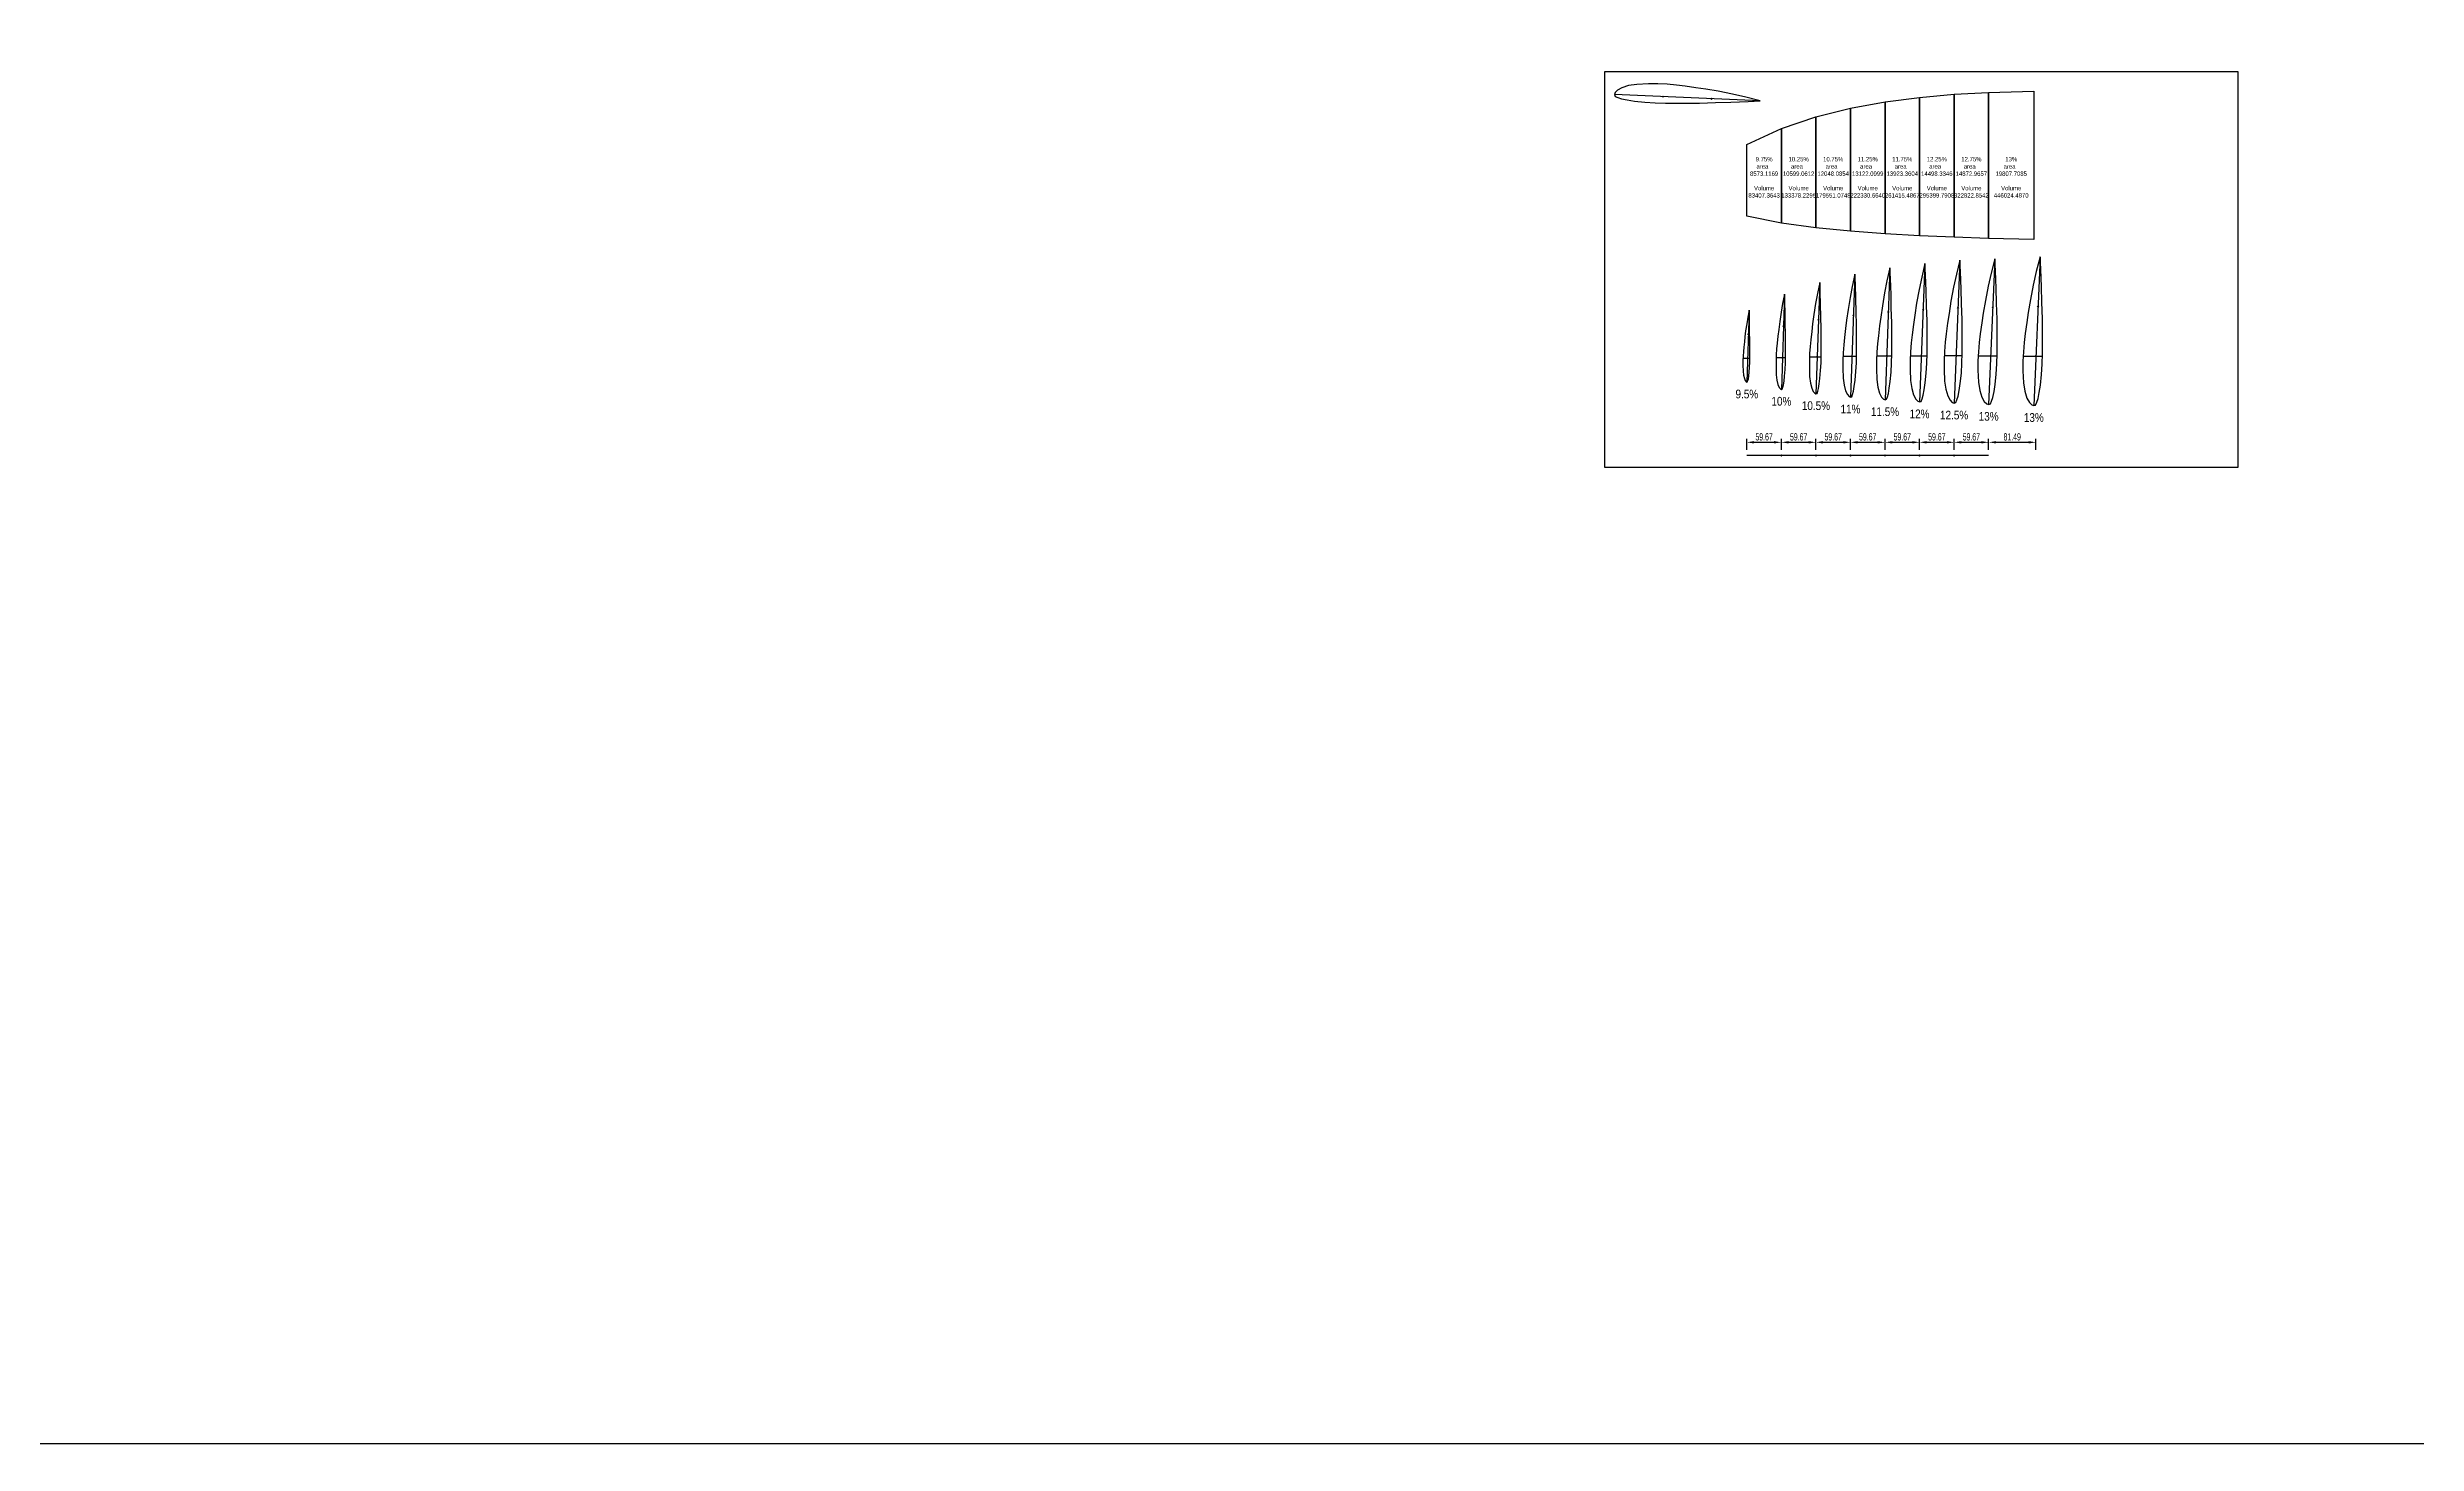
# Model space of a CAD drawing. Header units: centimetres. Extents: x -5325 to 32224, y -11540 to 14619.
# Drawn here: x 17265 to 21357, y -8525 to -6114 of the extents above; entities that cross this region are included whole.
import ezdxf

# ---------------------------------------------------------------- set-up
doc = ezdxf.new("R2010")
doc.units = ezdxf.units.CM
doc.header["$PDMODE"] = 3
doc.header["$PDSIZE"] = -5
doc.layers.get('0').update_dxf_attribs({"color": 10})
doc.styles.add('SEACAD_arial_ttf', font='ARIALN.TTF')
doc.styles.get("Standard").update_dxf_attribs({"font": 'ARIALN.TTF', "width": 0.67})
doc.dimstyles.new('ISO-25', dxfattribs={"dimscale": 5, "dimtxt": 2.5, "dimasz": 2.5, "dimexe": 1.25, "dimexo": 2, "dimtad": 1, "dimdsep": 46, "dimtxsty": 'Standard', "dimcen": 2.5, "dimadec": 0, "dimazin": 0, "dimtfac": 1, "dimtmove": 0, "dimatfit": 3, "dimfxl": 1, "dimarcsym": 0})
picture_1 = doc.add_image_def('image6.jpg', size_in_pixel=(590, 369))

# ---------------------------------------------------------------- blocks, each defined once
blk = doc.blocks.new('A$C6CDE57BF')
at = {"color": 5}
blk.add_line((251.5, -10.7), (0, 0), dxfattribs=at)
at = {"color": 1}
blk.add_line((83.8, 18.1), (83.8, -14.7), dxfattribs=at)
blk.add_lwpolyline([(231, -12), (251.5, -10.7), (226.7, -4.2), (204, 0.8), (179.3, 5.7), (157.8, 9.3), (140.7, 11.8), (122.1, 14.4), (107, 16.3), (91, 17.7), (75.1, 18.5), (59, 18.5), (38.7, 17.7), (24.3, 15.4), (12.6, 11.7), (5.3, 7.5), (1.3, 3.4), (0, 0), (0.9, -3.2), (5.7, -5.2), (12, -7.3), (22.1, -9.3), (34.6, -11.2), (52.5, -13.3), (70.1, -14.3), (88.1, -14.8), (109.1, -14.8), (147.1, -14.8), (174.7, -13.5), (201, -13)], close=True, dxfattribs=at)
at = {"color": 5}
for p in [(83.8, -3.6), (167.6, -7.1)]:
    blk.add_point(p, dxfattribs=at)
blk = doc.blocks.new('*D206')
at = {"color": 0, "lineweight": -2}
for p, q in [((20200.3, -6808.4), (20200.3, -6789.4)), ((20260, -6808.4), (20260, -6789.4)), ((20212.8, -6795.7), (20247.5, -6795.7))]:
    blk.add_line(p, q, dxfattribs=at)
at = {"color": 0}
for points in [[(20212.8, -6793.6), (20212.8, -6797.7), (20200.3, -6795.7)], [(20247.5, -6797.7), (20247.5, -6793.6), (20260, -6795.7)]]:
    blk.add_solid(points, dxfattribs=at)
at = {"layer": 'Defpoints', "color": 0}
for p in [(20200.3, -6818.4), (20260, -6795.7), (20260, -6818.4)]:
    blk.add_point(p, dxfattribs=at)
at = {"color": 0, "insert": (20230.1, -6786.3), "char_height": 12.5, "attachment_point": 5}
blk.add_mtext('59.67', dxfattribs=at)
blk = doc.blocks.new('*D207')
at = {"color": 0, "lineweight": -2}
for p, q in [((20260, -6808.4), (20260, -6789.4)), ((20319.6, -6808.4), (20319.6, -6789.4)), ((20272.5, -6795.7), (20307.1, -6795.7))]:
    blk.add_line(p, q, dxfattribs=at)
at = {"color": 0}
for points in [[(20272.5, -6793.6), (20272.5, -6797.7), (20260, -6795.7)], [(20307.1, -6797.7), (20307.1, -6793.6), (20319.6, -6795.7)]]:
    blk.add_solid(points, dxfattribs=at)
at = {"layer": 'Defpoints', "color": 0}
for p in [(20260, -6818.4), (20319.6, -6795.7), (20319.6, -6818.4)]:
    blk.add_point(p, dxfattribs=at)
at = {"color": 0, "insert": (20289.8, -6786.3), "char_height": 12.5, "attachment_point": 5}
blk.add_mtext('59.67', dxfattribs=at)
blk = doc.blocks.new('*D208')
at = {"color": 0, "lineweight": -2}
for p, q in [((20319.6, -6808.4), (20319.6, -6789.4)), ((20379.3, -6808.4), (20379.3, -6789.4)), ((20332.1, -6795.7), (20366.8, -6795.7))]:
    blk.add_line(p, q, dxfattribs=at)
at = {"color": 0}
for points in [[(20332.1, -6793.6), (20332.1, -6797.7), (20319.6, -6795.7)], [(20366.8, -6797.7), (20366.8, -6793.6), (20379.3, -6795.7)]]:
    blk.add_solid(points, dxfattribs=at)
at = {"layer": 'Defpoints', "color": 0}
for p in [(20319.6, -6818.4), (20379.3, -6795.7), (20379.3, -6818.4)]:
    blk.add_point(p, dxfattribs=at)
at = {"color": 0, "insert": (20349.5, -6786.3), "char_height": 12.5, "attachment_point": 5}
blk.add_mtext('59.67', dxfattribs=at)
blk = doc.blocks.new('*D209')
at = {"color": 0, "lineweight": -2}
for p, q in [((20379.3, -6808.4), (20379.3, -6789.4)), ((20439, -6808.4), (20439, -6789.4)), ((20391.8, -6795.7), (20426.5, -6795.7))]:
    blk.add_line(p, q, dxfattribs=at)
at = {"color": 0}
for points in [[(20391.8, -6793.6), (20391.8, -6797.7), (20379.3, -6795.7)], [(20426.5, -6797.7), (20426.5, -6793.6), (20439, -6795.7)]]:
    blk.add_solid(points, dxfattribs=at)
at = {"layer": 'Defpoints', "color": 0}
for p in [(20379.3, -6818.4), (20439, -6795.7), (20439, -6818.4)]:
    blk.add_point(p, dxfattribs=at)
at = {"color": 0, "insert": (20409.1, -6786.3), "char_height": 12.5, "attachment_point": 5}
blk.add_mtext('59.67', dxfattribs=at)
blk = doc.blocks.new('*D210')
at = {"color": 0, "lineweight": -2}
for p, q in [((20439, -6808.4), (20439, -6789.4)), ((20498.6, -6808.4), (20498.6, -6789.4)), ((20451.5, -6795.7), (20486.1, -6795.7))]:
    blk.add_line(p, q, dxfattribs=at)
at = {"color": 0}
for points in [[(20451.5, -6793.6), (20451.5, -6797.7), (20439, -6795.7)], [(20486.1, -6797.7), (20486.1, -6793.6), (20498.6, -6795.7)]]:
    blk.add_solid(points, dxfattribs=at)
at = {"layer": 'Defpoints', "color": 0}
for p in [(20439, -6818.4), (20498.6, -6795.7), (20498.6, -6818.4)]:
    blk.add_point(p, dxfattribs=at)
at = {"color": 0, "insert": (20468.8, -6786.3), "char_height": 12.5, "attachment_point": 5}
blk.add_mtext('59.67', dxfattribs=at)
blk = doc.blocks.new('*D211')
at = {"color": 0, "lineweight": -2}
for p, q in [((20498.6, -6808.4), (20498.6, -6789.4)), ((20558.3, -6808.4), (20558.3, -6789.4)), ((20511.1, -6795.7), (20545.8, -6795.7))]:
    blk.add_line(p, q, dxfattribs=at)
at = {"color": 0}
for points in [[(20511.1, -6793.6), (20511.1, -6797.7), (20498.6, -6795.7)], [(20545.8, -6797.7), (20545.8, -6793.6), (20558.3, -6795.7)]]:
    blk.add_solid(points, dxfattribs=at)
at = {"layer": 'Defpoints', "color": 0}
for p in [(20498.6, -6818.4), (20558.3, -6795.7), (20558.3, -6818.4)]:
    blk.add_point(p, dxfattribs=at)
at = {"color": 0, "insert": (20528.5, -6786.3), "char_height": 12.5, "attachment_point": 5}
blk.add_mtext('59.67', dxfattribs=at)
blk = doc.blocks.new('*D212')
at = {"color": 0, "lineweight": -2}
for p, q in [((20558.3, -6808.4), (20558.3, -6789.4)), ((20618, -6808.4), (20618, -6789.4)), ((20570.8, -6795.7), (20605.5, -6795.7))]:
    blk.add_line(p, q, dxfattribs=at)
at = {"color": 0}
for points in [[(20570.8, -6793.6), (20570.8, -6797.7), (20558.3, -6795.7)], [(20605.5, -6797.7), (20605.5, -6793.6), (20618, -6795.7)]]:
    blk.add_solid(points, dxfattribs=at)
at = {"layer": 'Defpoints', "color": 0}
for p in [(20558.3, -6818.4), (20618, -6795.7), (20618, -6818.4)]:
    blk.add_point(p, dxfattribs=at)
at = {"color": 0, "insert": (20588.1, -6786.3), "char_height": 12.5, "attachment_point": 5}
blk.add_mtext('59.67', dxfattribs=at)
blk = doc.blocks.new('*D213')
at = {"color": 0, "lineweight": -2}
for p, q in [((20618, -6808.4), (20618, -6789.4)), ((20699.5, -6808.4), (20699.5, -6789.4)), ((20630.5, -6795.7), (20687, -6795.7))]:
    blk.add_line(p, q, dxfattribs=at)
at = {"color": 0}
for points in [[(20630.5, -6793.6), (20630.5, -6797.7), (20618, -6795.7)], [(20687, -6797.7), (20687, -6793.6), (20699.5, -6795.7)]]:
    blk.add_solid(points, dxfattribs=at)
at = {"layer": 'Defpoints', "color": 0}
for p in [(20618, -6818.4), (20699.5, -6795.7), (20699.5, -6818.4)]:
    blk.add_point(p, dxfattribs=at)
at = {"color": 0, "insert": (20658.7, -6786.3), "char_height": 12.5, "attachment_point": 5}
blk.add_mtext('81.49', dxfattribs=at)

msp = doc.modelspace()

# ---------------------------------------------------------------- linework, layer by layer
at = {"color": 5}
for p, q in [((20223.159, -6205.777), (19971.705, -6195.11)), ((20706.83, -6475.573), (20695.969, -6732.254))]:
    msp.add_line(p, q, dxfattribs=at)
at = {"color": 1}
for p, q in [((20677.58, -6646.694), (20710.95, -6646.694)), ((20617.977, -6818.41), (20200.312, -6818.41))]:
    msp.add_line(p, q, dxfattribs=at)
at = {"color": 3}
msp.add_lwpolyline([(13172.483, 5483.698), (13172.483, -8524.995), (32224.305, -8524.995), (32224.305, 5483.698)], close=True, dxfattribs=at)
at = {"color": 1}
for points in [[(20202.754, -6207.064), (20223.159, -6205.777), (20198.407, -6199.308), (20175.697, -6194.278), (20150.981, -6189.429), (20129.463, -6185.794), (20112.377, -6183.277), (20093.841, -6180.713), (20078.697, -6178.852), (20062.749, -6177.387), (20046.841, -6176.644), (20030.696, -6176.579), (20010.421, -6177.447), (19996.021, -6179.705), (19984.351, -6183.373), (19977.009, -6187.606), (19972.963, -6191.745), (19971.705, -6195.11), (19972.606, -6198.262), (19977.369, -6200.32), (19983.676, -6202.379), (19993.769, -6204.385), (20006.292, -6206.354), (20024.233, -6208.379), (20041.765, -6209.385), (20059.779, -6209.958), (20080.844, -6209.958), (20118.76, -6209.958), (20146.407, -6208.643), (20172.738, -6208.116)], [(20319.645, -6425), (20319.645, -6233.448), (20379.311, -6218.528), (20379.311, -6430.825)], [(20379.311, -6430.825), (20379.311, -6218.528), (20438.978, -6207.877), (20438.978, -6435.429)], [(20438.978, -6435.429), (20438.978, -6207.877), (20498.644, -6199.964), (20498.644, -6439.118)], [(20498.644, -6439.118), (20498.644, -6199.964), (20558.311, -6194.384), (20558.311, -6441.209)], [(20558.311, -6441.209), (20558.311, -6194.384), (20617.977, -6191.742), (20617.977, -6443.454)], [(20695.969, -6445.433), (20617.977, -6443.454), (20617.977, -6191.742), (20695.969, -6189.206), (20695.969, -6445.433)], [(20200.312, -6404.884), (20200.312, -6281.241), (20259.979, -6253.697), (20259.979, -6417.423)], [(20259.979, -6417.423), (20259.979, -6253.697), (20319.645, -6233.448), (20319.645, -6425)], [(20711.088, -6642.349), (20711.088, -6620.847), (20711.088, -6582.142), (20709.748, -6553.921), (20709.212, -6527.043), (20708.141, -6496.402), (20706.83, -6475.573), (20700.244, -6500.84), (20695.122, -6524.022), (20690.185, -6549.252), (20686.483, -6571.217), (20683.92, -6588.658), (20681.309, -6607.58), (20679.415, -6623.038), (20677.923, -6639.317), (20677.167, -6655.556), (20677.1, -6672.037), (20677.984, -6692.733), (20680.283, -6707.432), (20684.018, -6719.345), (20688.328, -6726.839), (20692.542, -6730.97), (20695.969, -6732.254), (20699.179, -6731.334), (20701.275, -6726.472), (20703.37, -6720.034), (20705.413, -6709.731), (20707.419, -6696.947), (20709.48, -6678.634), (20710.504, -6660.738)]]:
    msp.add_lwpolyline(points, close=True, dxfattribs=at)
at = {"color": 5}
for p in [(20055.523, -6198.666), (20139.341, -6202.221), (20703.21, -6561.134), (20699.59, -6646.694)]:
    msp.add_point(p, dxfattribs=at)
at = {"color": 1}
for p in [(20259.979, -6818.41), (20319.645, -6818.41), (20379.311, -6818.41), (20438.978, -6818.41), (20498.644, -6818.41), (20558.311, -6818.41)]:
    msp.add_point(p, dxfattribs=at)

# ---------------------------------------------------------------- block references
at = {"color": 1, "rotation": 90}
for p, xscale, yscale, zscale in [((20379.311, -6717.645), 0.8434977746919685, 0.7118000000000393, 0.8434977746919685), ((20438.978, -6722.25), 0.9060348856282872, 0.7989999999999782, 0.9060348856282872), ((20498.644, -6725.939), 0.9514248630139264, 0.8760000000002037, 0.9514248630139264), ((20558.311, -6728.03), 0.982187812979646, 0.9420000000000073, 0.982187812979646), ((20259.979, -6704.244), 0.6538005025549865, 0.5, 0.6538005025549865), ((20319.645, -6711.82), 0.7635687740603316, 0.6149999999997817, 0.7635687740603316), ((20200.312, -6691.704), 0.4941707561083604, 0.3599999999996726, 0.4941707561083604)]:
    msp.add_blockref('A$C6CDE57BF', p, dxfattribs=dict(at, xscale=xscale, yscale=yscale, zscale=zscale))
at = {"color": 1, "yscale": 0.9975000000004002, "rotation": 90}
msp.add_blockref('A$C6CDE57BF', (20617.977, -6730.275), dxfattribs=at)

# ---------------------------------------------------------------- texts
at = {"color": 5, "attachment_point": 8, "style": 'SEACAD_arial_ttf'}
for s, insert, char_height, width in [('9.75%\\Parea   8573.1169\\P\\PVolume\\P83407.3643', (20230.145, -6373.062), 7.5, 58.20539), ('10.25%\\Parea   10599.0612\\P\\PVolume\\P133378.2295', (20289.812, -6373.062), 7.5, 58.20539), ('10.75%\\Parea   12048.0854\\P\\PVolume\\P179551.0748', (20349.478, -6373.062), 7.5, 58.20539), ('11.25%\\Parea   13122.0999\\P\\PVolume\\P222330.6640', (20409.145, -6373.062), 7.5, 58.20539), ('11.75%\\Parea   13923.3604\\P\\PVolume\\P261415.4867', (20468.811, -6373.062), 7.5, 58.20539), ('12.25%\\Parea   14498.3346\\P\\PVolume\\P295399.7908', (20528.477, -6373.062), 7.5, 58.20539), ('12.75%\\Parea   14872.9657\\P\\PVolume\\P322822.8542', (20588.144, -6373.062), 7.5, 58.20539), ('13%\\Parea   19807.7085\\P\\PVolume\\P446024.4870', (20656.973, -6373.062), 7.5, 58.20539), ('9.5%', (20200.312, -6719.985), 15, 156.80253), ('10%', (20259.979, -6732.524), 15, 156.80253), ('10.5%', (20319.645, -6740.101), 15, 156.80253), ('11%', (20379.311, -6745.926), 15, 156.80253), ('11.5%', (20438.978, -6750.53), 15, 156.80253), ('12%', (20498.644, -6754.22), 15, 156.80253), ('12.5%', (20558.311, -6756.31), 15, 156.80253), ('13%', (20617.977, -6758.555), 15, 156.80253), ('13%', (20695.969, -6760.534), 15, 156.80253)]:
    msp.add_mtext(s, dxfattribs=dict(at, insert=insert, char_height=char_height, width=width))

# ---------------------------------------------------------------- dimensions: what is measured, and where the dimension line sits
at = {"color": 1}
for base, p1, p2, picture, middle in [((20259.979, -6795.659), (20200.312, -6818.41), (20259.979, -6818.41), '*D206', (20230.145, -6795.659)), ((20319.645, -6795.659), (20259.979, -6818.41), (20319.645, -6818.41), '*D207', (20289.812, -6795.659)), ((20379.311, -6795.659), (20319.645, -6818.41), (20379.311, -6818.41), '*D208', (20349.478, -6795.659)), ((20438.978, -6795.659), (20379.311, -6818.41), (20438.978, -6818.41), '*D209', (20409.145, -6795.659)), ((20498.644, -6795.659), (20438.978, -6818.41), (20498.644, -6818.41), '*D210', (20468.811, -6795.659)), ((20558.311, -6795.659), (20498.644, -6818.41), (20558.311, -6818.41), '*D211', (20528.477, -6795.659)), ((20617.977, -6795.659), (20558.311, -6818.41), (20617.977, -6818.41), '*D212', (20588.144, -6795.659)), ((20699.471, -6795.659), (20617.977, -6818.41), (20699.471, -6818.41), '*D213', (20658.724, -6795.659))]:
    dim = msp.add_linear_dim(base=base, p1=p1, p2=p2, dimstyle='ISO-25', dxfattribs=at)
    dim.commit()
    dim.dimension.update_dxf_attribs({"geometry": picture, "text_midpoint": middle, "dimtype": 160})

# ---------------------------------------------------------------- pictures from other files: only their frames are drawn
image = msp.add_image(picture_1, insert=(19954.824, -6839.341), size_in_units=(1093.427, 683.855), dxfattribs=at)
image.dxf.flags = 7

doc.saveas('drawing.dxf')
